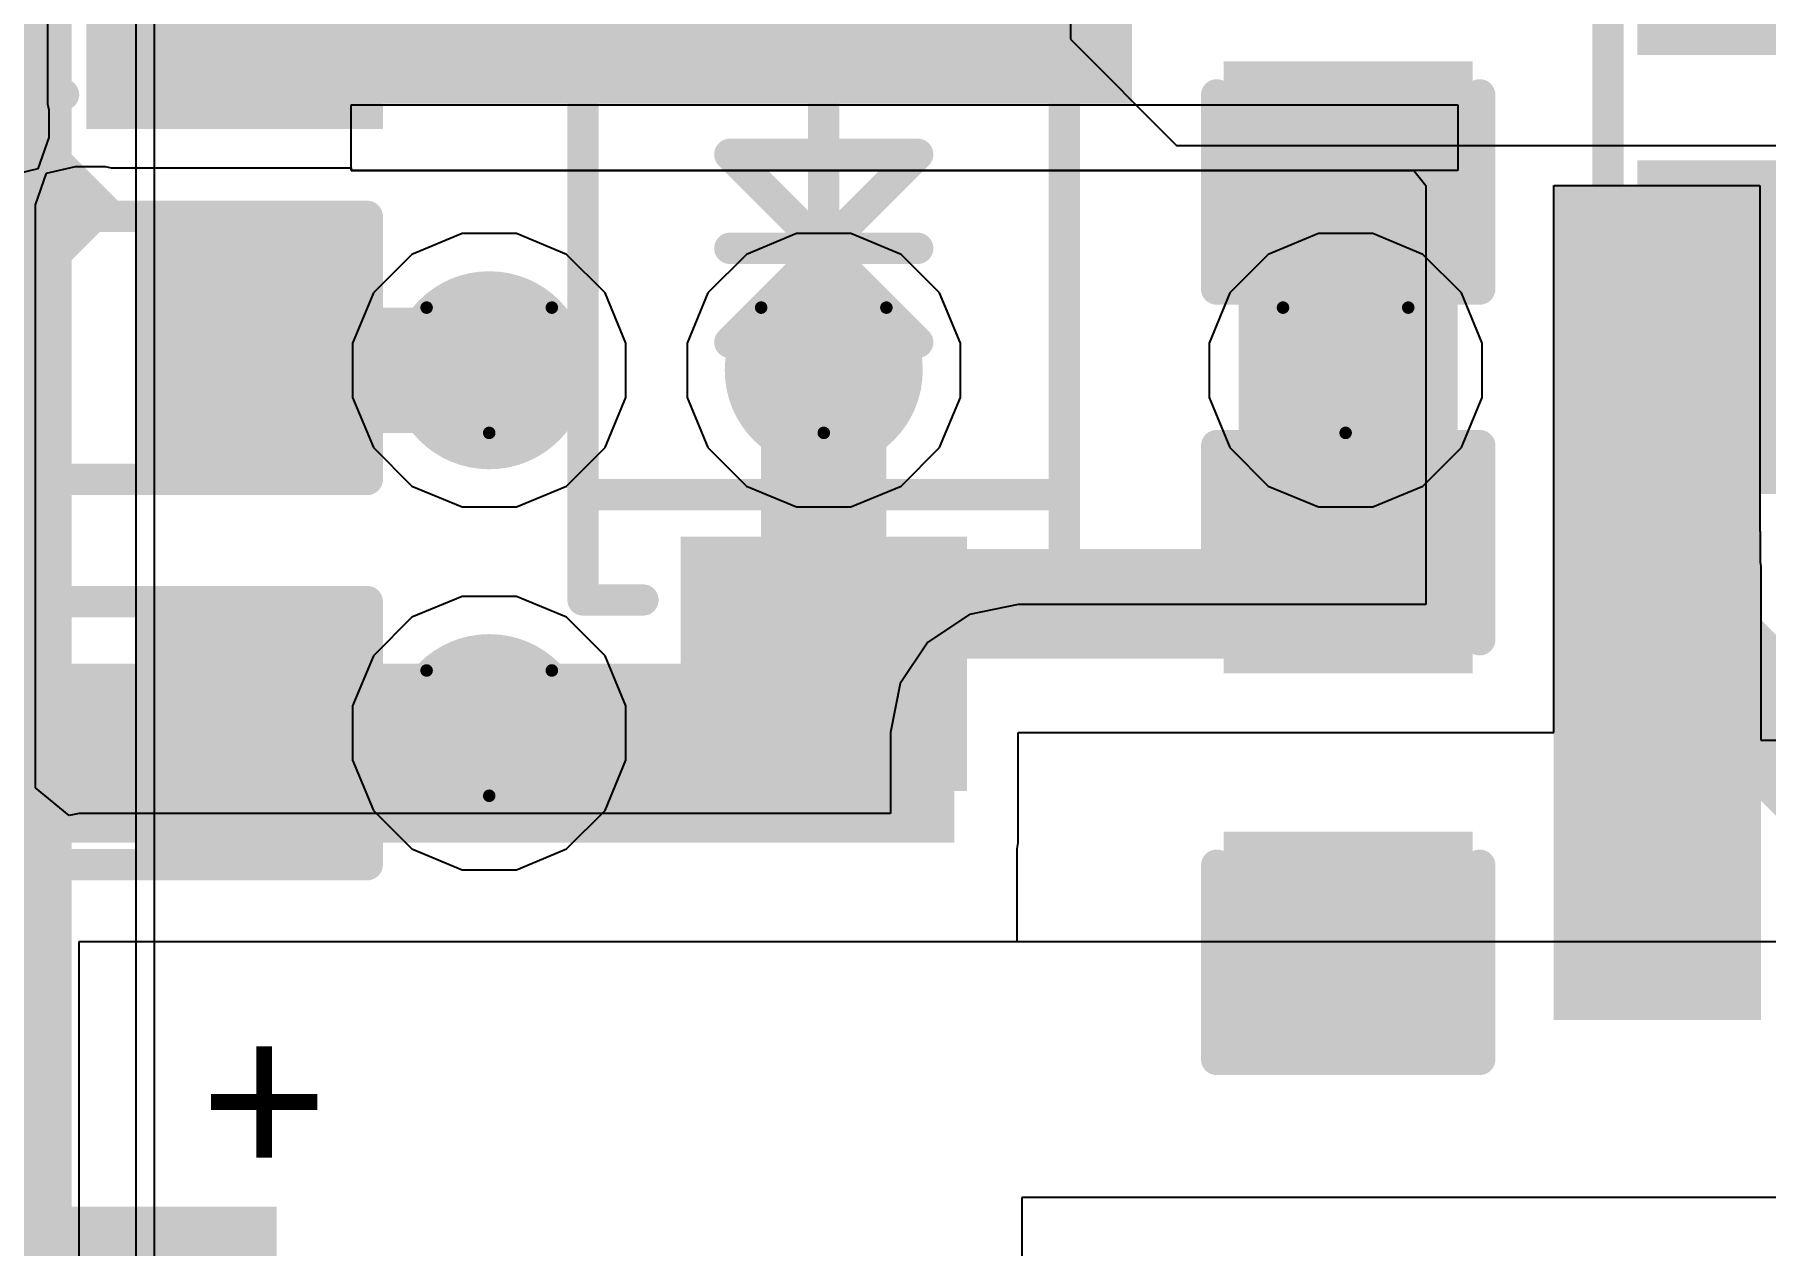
# Model space of a CAD drawing. Header units: inches. Extents: x -6 to 385, y -2 to 98.
# Drawn here: x 4.49 to 11.51, y 19.01 to 23.92 of the extents above; entities that cross this region are included whole.
import ezdxf

# ---------------------------------------------------------------- set-up
doc = ezdxf.new("R2010")
doc.units = ezdxf.units.IN
for name, color, linetype in [('Bottom Layer', 5, 'Continuous'), ('Bottom Overlay', 54, 'Continuous'), ('Bottom Paste', 16, 'Continuous'), ('Bottom Solder', 6, 'Continuous'), ('Drill Drawing', 1, 'Continuous'), ('Layer 1', 16, 'Continuous'), ('Layer 2', 76, 'Continuous'), ('Top Layer', 1, 'Continuous'), ('Top Solder', 216, 'Continuous'), ('Via Holes', 16, 'Continuous')]:
    doc.layers.add(name, color=color, linetype=linetype)
doc.styles.add('Arial', font='', dxfattribs={"height": 0.2})
doc.styles.get('Arial').set_extended_font_data('Arial')

# ---------------------------------------------------------------- blocks, each defined once
blk = doc.blocks.new('F____0805_B_4')
at = {"layer": 'Bottom Layer'}
for points in [[(-0.6, -0.85), (-1.6, -0.85), (-1.6, 0.85), (-0.6, 0.85)], [(1.6, -0.85), (0.6, -0.85), (0.6, 0.85), (1.6, 0.85)]]:
    blk.add_hatch(color=5, dxfattribs=at).paths.add_polyline_path(points)
at = {"layer": 'Bottom Paste'}
for points in [[(-0.6, -0.85), (-1.6, -0.85), (-1.6, 0.85), (-0.6, 0.85)], [(1.6, -0.85), (0.6, -0.85), (0.6, 0.85), (1.6, 0.85)]]:
    blk.add_hatch(color=16, dxfattribs=at).paths.add_polyline_path(points)
at = {"layer": 'Bottom Solder'}
for points in [[(-0.4984, -0.9516), (-1.7016, -0.9516), (-1.7016, 0.9516), (-0.4984, 0.9516)], [(1.7016, -0.9516), (0.4984, -0.9516), (0.4984, 0.9516), (1.7016, 0.9516)]]:
    blk.add_hatch(color=6, dxfattribs=at).paths.add_polyline_path(points)
at = {"layer": 'Bottom Overlay'}
for points in [[(-0.4064, 0.8128, 0.127, 0.127, 0), (0.4064, 0.8128, 0.127, 0.127, 0)], [(-0.4064, -0.8128, 0.127, 0.127, 0), (0.4064, -0.8128, 0.127, 0.127, 0)]]:
    blk.add_lwpolyline(points, format="xyseb", dxfattribs=at)
for points in [[(-0.4381, 0.8128, 0.0635, 0.0635, 1), (-0.3746, 0.8128, 0.0635, 0.0635, 1)], [(0.3746, 0.8128, 0.0635, 0.0635, 1), (0.4381, 0.8128, 0.0635, 0.0635, 1)], [(-0.4381, -0.8128, 0.0635, 0.0635, 1), (-0.3746, -0.8128, 0.0635, 0.0635, 1)], [(0.3746, -0.8128, 0.0635, 0.0635, 1), (0.4381, -0.8128, 0.0635, 0.0635, 1)]]:
    blk.add_lwpolyline(points, format="xyseb", close=True, dxfattribs=at)
blk = doc.blocks.new('SOD_123__B__D____________B_5')
at = {"layer": 'Bottom Layer'}
for points in [[(-1.22, -0.53), (-2.15, -0.53), (-2.15, 0.53), (-1.22, 0.53)], [(2.15, -0.53), (1.22, -0.53), (1.22, 0.53), (2.15, 0.53)]]:
    blk.add_hatch(color=5, dxfattribs=at).paths.add_polyline_path(points)
at = {"layer": 'Bottom Paste'}
for points in [[(-1.22, -0.53), (-2.15, -0.53), (-2.15, 0.53), (-1.22, 0.53)], [(2.15, -0.53), (1.22, -0.53), (1.22, 0.53), (2.15, 0.53)]]:
    blk.add_hatch(color=16, dxfattribs=at).paths.add_polyline_path(points)
at = {"layer": 'Bottom Solder'}
for points in [[(-1.1692, -0.5808), (-2.2008, -0.5808), (-2.2008, 0.5808), (-1.1692, 0.5808)], [(2.2008, -0.5808), (1.1692, -0.5808), (1.1692, 0.5808), (2.2008, 0.5808)]]:
    blk.add_hatch(color=6, dxfattribs=at).paths.add_polyline_path(points)
at = {"layer": 'Bottom Overlay'}
for points in [[(-1.4262, 0.7332, 0.127, 0.127, 0), (-1.4262, 0.9762, 0.127, 0.127, 0)], [(1.4262, 0.9762, 0.127, 0.127, 0), (-1.4262, 0.9762, 0.127, 0.127, 0)], [(-1.0168, -0.9762, 0.127, 0.127, 0), (-1.0168, 0.9762, 0.127, 0.127, 0)], [(0.9991, -0.9762, 0.127, 0.127, 0), (0.9991, 0.9762, 0.127, 0.127, 0)], [(1.4262, 0.7332, 0.127, 0.127, 0), (1.4262, 0.9762, 0.127, 0.127, 0)], [(0, 0, 0.127, 0.127, 0), (-0.381, 0.381, 0.127, 0.127, 0)], [(-0.381, -0.381, 0.127, 0.127, 0), (-0.381, 0.381, 0.127, 0.127, 0)], [(0, -0.381, 0.127, 0.127, 0), (0, 0.381, 0.127, 0.127, 0)], [(0, 0, 0.127, 0.127, 0), (0.381, 0.381, 0.127, 0.127, 0)], [(0.381, -0.381, 0.127, 0.127, 0), (0.381, 0.381, 0.127, 0.127, 0)], [(0.762, 0, 0.127, 0.127, 0), (-0.762, 0, 0.127, 0.127, 0)], [(-0.381, -0.381, 0.127, 0.127, 0), (0, 0, 0.127, 0.127, 0)], [(0.381, -0.381, 0.127, 0.127, 0), (0, 0, 0.127, 0.127, 0)], [(-1.4262, -0.9762, 0.127, 0.127, 0), (-1.4262, -0.7332, 0.127, 0.127, 0)], [(1.4262, -0.9762, 0.127, 0.127, 0), (1.4262, -0.7332, 0.127, 0.127, 0)], [(1.4262, -0.9762, 0.127, 0.127, 0), (-1.4262, -0.9762, 0.127, 0.127, 0)]]:
    blk.add_lwpolyline(points, format="xyseb", dxfattribs=at)
for points in [[(-1.458, 0.9762, 0.0635, 0.0635, 1), (-1.3945, 0.9762, 0.0635, 0.0635, 1)], [(-1.458, 0.9762, 0.0635, 0.0635, 1), (-1.3945, 0.9762, 0.0635, 0.0635, 1)], [(-1.0486, 0.9762, 0.0635, 0.0635, 1), (-0.9851, 0.9762, 0.0635, 0.0635, 1)], [(0.9673, 0.9762, 0.0635, 0.0635, 1), (1.0308, 0.9762, 0.0635, 0.0635, 1)], [(1.3945, 0.9762, 0.0635, 0.0635, 1), (1.458, 0.9762, 0.0635, 0.0635, 1)], [(1.3945, 0.9762, 0.0635, 0.0635, 1), (1.458, 0.9762, 0.0635, 0.0635, 1)], [(-1.458, 0.7332, 0.0635, 0.0635, 1), (-1.3945, 0.7332, 0.0635, 0.0635, 1)], [(1.3945, 0.7332, 0.0635, 0.0635, 1), (1.458, 0.7332, 0.0635, 0.0635, 1)], [(-0.4128, 0.381, 0.0635, 0.0635, 1), (-0.3493, 0.381, 0.0635, 0.0635, 1)], [(-0.4128, 0.381, 0.0635, 0.0635, 1), (-0.3493, 0.381, 0.0635, 0.0635, 1)], [(-0.0318, 0.381, 0.0635, 0.0635, 1), (0.0318, 0.381, 0.0635, 0.0635, 1)], [(0.3493, 0.381, 0.0635, 0.0635, 1), (0.4128, 0.381, 0.0635, 0.0635, 1)], [(0.3493, 0.381, 0.0635, 0.0635, 1), (0.4128, 0.381, 0.0635, 0.0635, 1)], [(-0.7937, 0, 0.0635, 0.0635, 1), (-0.7302, 0, 0.0635, 0.0635, 1)], [(-0.0318, 0, 0.0635, 0.0635, 1), (0.0318, 0, 0.0635, 0.0635, 1)], [(-0.0318, 0, 0.0635, 0.0635, 1), (0.0318, 0, 0.0635, 0.0635, 1)], [(-0.0318, 0, 0.0635, 0.0635, 1), (0.0318, 0, 0.0635, 0.0635, 1)], [(-0.0318, 0, 0.0635, 0.0635, 1), (0.0318, 0, 0.0635, 0.0635, 1)], [(0.7302, 0, 0.0635, 0.0635, 1), (0.7937, 0, 0.0635, 0.0635, 1)], [(-0.4128, -0.381, 0.0635, 0.0635, 1), (-0.3493, -0.381, 0.0635, 0.0635, 1)], [(-0.4128, -0.381, 0.0635, 0.0635, 1), (-0.3493, -0.381, 0.0635, 0.0635, 1)], [(-0.0318, -0.381, 0.0635, 0.0635, 1), (0.0318, -0.381, 0.0635, 0.0635, 1)], [(0.3493, -0.381, 0.0635, 0.0635, 1), (0.4128, -0.381, 0.0635, 0.0635, 1)], [(0.3493, -0.381, 0.0635, 0.0635, 1), (0.4128, -0.381, 0.0635, 0.0635, 1)], [(-1.458, -0.7332, 0.0635, 0.0635, 1), (-1.3945, -0.7332, 0.0635, 0.0635, 1)], [(1.3945, -0.7332, 0.0635, 0.0635, 1), (1.458, -0.7332, 0.0635, 0.0635, 1)], [(-1.458, -0.9762, 0.0635, 0.0635, 1), (-1.3945, -0.9762, 0.0635, 0.0635, 1)], [(-1.458, -0.9762, 0.0635, 0.0635, 1), (-1.3945, -0.9762, 0.0635, 0.0635, 1)], [(-1.0486, -0.9762, 0.0635, 0.0635, 1), (-0.9851, -0.9762, 0.0635, 0.0635, 1)], [(0.9673, -0.9762, 0.0635, 0.0635, 1), (1.0308, -0.9762, 0.0635, 0.0635, 1)], [(1.3945, -0.9762, 0.0635, 0.0635, 1), (1.458, -0.9762, 0.0635, 0.0635, 1)], [(1.3945, -0.9762, 0.0635, 0.0635, 1), (1.458, -0.9762, 0.0635, 0.0635, 1)]]:
    blk.add_lwpolyline(points, format="xyseb", close=True, dxfattribs=at)
blk = doc.blocks.new('SC_70_6_B_12')
at = {"layer": 'Bottom Layer'}
for points in [[(-1.465, 0.85), (-0.315, 0.85), (-0.315, 0.45), (-1.465, 0.45)], [(0.315, 0.85), (1.465, 0.85), (1.465, 0.45), (0.315, 0.45)], [(-1.465, 0.2), (-0.315, 0.2), (-0.315, -0.2), (-1.465, -0.2)], [(0.315, 0.2), (1.465, 0.2), (1.465, -0.2), (0.315, -0.2)], [(-1.465, -0.45), (-0.315, -0.45), (-0.315, -0.85), (-1.465, -0.85)], [(0.315, -0.45), (1.465, -0.45), (1.465, -0.85), (0.315, -0.85)]]:
    blk.add_hatch(color=5, dxfattribs=at).paths.add_polyline_path(points)
at = {"layer": 'Bottom Paste'}
for points in [[(-1.465, 0.85), (-0.315, 0.85), (-0.315, 0.45), (-1.465, 0.45)], [(0.315, 0.85), (1.465, 0.85), (1.465, 0.45), (0.315, 0.45)], [(-1.465, 0.2), (-0.315, 0.2), (-0.315, -0.2), (-1.465, -0.2)], [(0.315, 0.2), (1.465, 0.2), (1.465, -0.2), (0.315, -0.2)], [(-1.465, -0.45), (-0.315, -0.45), (-0.315, -0.85), (-1.465, -0.85)], [(0.315, -0.45), (1.465, -0.45), (1.465, -0.85), (0.315, -0.85)]]:
    blk.add_hatch(color=16, dxfattribs=at).paths.add_polyline_path(points)
at = {"layer": 'Bottom Solder'}
for points in [[(-1.5666, 0.9516), (-0.2134, 0.9516), (-0.2134, 0.3484), (-1.5666, 0.3484)], [(0.2134, 0.9516), (1.5666, 0.9516), (1.5666, 0.3484), (0.2134, 0.3484)], [(-1.5666, 0.3016), (-0.2134, 0.3016), (-0.2134, -0.3016), (-1.5666, -0.3016)], [(0.2134, 0.3016), (1.5666, 0.3016), (1.5666, -0.3016), (0.2134, -0.3016)], [(-1.5666, -0.3484), (-0.2134, -0.3484), (-0.2134, -0.9516), (-1.5666, -0.9516)], [(0.2134, -0.3484), (1.5666, -0.3484), (1.5666, -0.9516), (0.2134, -0.9516)]]:
    blk.add_hatch(color=6, dxfattribs=at).paths.add_polyline_path(points)
at = {"layer": 'Bottom Overlay'}
for points in [[(0.625, 1.07, 0.127, 0.127, 0), (-0.625, 1.07, 0.127, 0.127, 0)], [(-1.6136, -0.6604, 0.127, 0.127, 0), (-1.7406, -0.5334, 0.127, 0.127, 0)], [(-1.7406, -0.7874, 0.127, 0.127, 0), (-1.7406, -0.5334, 0.127, 0.127, 0)], [(-1.7406, -0.7874, 0.127, 0.127, 0), (-1.6136, -0.6604, 0.127, 0.127, 0)], [(0.625, -1.07, 0.127, 0.127, 0), (-0.625, -1.07, 0.127, 0.127, 0)]]:
    blk.add_lwpolyline(points, format="xyseb", dxfattribs=at)
for points in [[(-0.6568, 1.07, 0.0635, 0.0635, 1), (-0.5933, 1.07, 0.0635, 0.0635, 1)], [(0.5933, 1.07, 0.0635, 0.0635, 1), (0.6568, 1.07, 0.0635, 0.0635, 1)], [(-1.7724, -0.5334, 0.0635, 0.0635, 1), (-1.7089, -0.5334, 0.0635, 0.0635, 1)], [(-1.7724, -0.5334, 0.0635, 0.0635, 1), (-1.7089, -0.5334, 0.0635, 0.0635, 1)], [(-1.6454, -0.6604, 0.0635, 0.0635, 1), (-1.5819, -0.6604, 0.0635, 0.0635, 1)], [(-1.6454, -0.6604, 0.0635, 0.0635, 1), (-1.5819, -0.6604, 0.0635, 0.0635, 1)], [(-1.7723, -0.7874, 0.0635, 0.0635, 1), (-1.7088, -0.7874, 0.0635, 0.0635, 1)], [(-1.7723, -0.7874, 0.0635, 0.0635, 1), (-1.7088, -0.7874, 0.0635, 0.0635, 1)], [(-0.6568, -1.07, 0.0635, 0.0635, 1), (-0.5933, -1.07, 0.0635, 0.0635, 1)], [(0.5933, -1.07, 0.0635, 0.0635, 1), (0.6568, -1.07, 0.0635, 0.0635, 1)]]:
    blk.add_lwpolyline(points, format="xyseb", close=True, dxfattribs=at)
blk = doc.blocks.new('C___0603_B_91')
at = {"layer": 'Bottom Layer'}
for points in [[(-1.143, -0.4445), (-1.143, 0.4445), (-0.381, 0.4445), (-0.381, -0.4445)], [(0.381, -0.4445), (0.381, 0.4445), (1.143, 0.4445), (1.143, -0.4445)]]:
    blk.add_hatch(color=5, dxfattribs=at).paths.add_polyline_path(points)
at = {"layer": 'Bottom Paste'}
for points in [[(-1.143, -0.4445), (-1.143, 0.4445), (-0.381, 0.4445), (-0.381, -0.4445)], [(0.381, -0.4445), (0.381, 0.4445), (1.143, 0.4445), (1.143, -0.4445)]]:
    blk.add_hatch(color=16, dxfattribs=at).paths.add_polyline_path(points)
at = {"layer": 'Bottom Solder'}
for points in [[(-1.203, -0.5045), (-1.203, 0.5045), (-0.321, 0.5045), (-0.321, -0.5045)], [(0.321, -0.5045), (0.321, 0.5045), (1.203, 0.5045), (1.203, -0.5045)]]:
    blk.add_hatch(color=6, dxfattribs=at).paths.add_polyline_path(points)
at = {"layer": 'Bottom Overlay'}
for points in [[(-1.2446, 0.5334, 0.127, 0.127, 0), (-0.4572, 0.5334, 0.127, 0.127, 0)], [(-1.2446, 0.5334, 0.127, 0.127, 0), (-1.2446, -0.5334, 0.127, 0.127, 0)], [(0.4572, 0.5334, 0.127, 0.127, 0), (1.2446, 0.5334, 0.127, 0.127, 0)], [(1.2446, 0.5334, 0.127, 0.127, 0), (1.2446, -0.5334, 0.127, 0.127, 0)], [(-1.2446, -0.5334, 0.127, 0.127, 0), (-0.4572, -0.5334, 0.127, 0.127, 0)], [(0.4572, -0.5334, 0.127, 0.127, 0), (1.2446, -0.5334, 0.127, 0.127, 0)]]:
    blk.add_lwpolyline(points, format="xyseb", dxfattribs=at)
for points in [[(-1.2764, 0.5334, 0.0635, 0.0635, 1), (-1.2128, 0.5334, 0.0635, 0.0635, 1)], [(-1.2764, 0.5334, 0.0635, 0.0635, 1), (-1.2128, 0.5334, 0.0635, 0.0635, 1)], [(-0.4889, 0.5334, 0.0635, 0.0635, 1), (-0.4254, 0.5334, 0.0635, 0.0635, 1)], [(0.4254, 0.5334, 0.0635, 0.0635, 1), (0.4889, 0.5334, 0.0635, 0.0635, 1)], [(1.2128, 0.5334, 0.0635, 0.0635, 1), (1.2764, 0.5334, 0.0635, 0.0635, 1)], [(1.2128, 0.5334, 0.0635, 0.0635, 1), (1.2764, 0.5334, 0.0635, 0.0635, 1)], [(-1.2764, -0.5334, 0.0635, 0.0635, 1), (-1.2128, -0.5334, 0.0635, 0.0635, 1)], [(-1.2764, -0.5334, 0.0635, 0.0635, 1), (-1.2128, -0.5334, 0.0635, 0.0635, 1)], [(-0.4889, -0.5334, 0.0635, 0.0635, 1), (-0.4254, -0.5334, 0.0635, 0.0635, 1)], [(0.4254, -0.5334, 0.0635, 0.0635, 1), (0.4889, -0.5334, 0.0635, 0.0635, 1)], [(1.2128, -0.5334, 0.0635, 0.0635, 1), (1.2764, -0.5334, 0.0635, 0.0635, 1)], [(1.2128, -0.5334, 0.0635, 0.0635, 1), (1.2764, -0.5334, 0.0635, 0.0635, 1)]]:
    blk.add_lwpolyline(points, format="xyseb", close=True, dxfattribs=at)
blk = doc.blocks.new('C___0603_B_92')
at = {"layer": 'Bottom Layer'}
for points in [[(-1.143, -0.4445), (-1.143, 0.4445), (-0.381, 0.4445), (-0.381, -0.4445)], [(0.381, -0.4445), (0.381, 0.4445), (1.143, 0.4445), (1.143, -0.4445)]]:
    blk.add_hatch(color=5, dxfattribs=at).paths.add_polyline_path(points)
at = {"layer": 'Bottom Paste'}
for points in [[(-1.143, -0.4445), (-1.143, 0.4445), (-0.381, 0.4445), (-0.381, -0.4445)], [(0.381, -0.4445), (0.381, 0.4445), (1.143, 0.4445), (1.143, -0.4445)]]:
    blk.add_hatch(color=16, dxfattribs=at).paths.add_polyline_path(points)
at = {"layer": 'Bottom Solder'}
for points in [[(-1.203, -0.5045), (-1.203, 0.5045), (-0.321, 0.5045), (-0.321, -0.5045)], [(0.321, -0.5045), (0.321, 0.5045), (1.203, 0.5045), (1.203, -0.5045)]]:
    blk.add_hatch(color=6, dxfattribs=at).paths.add_polyline_path(points)
at = {"layer": 'Bottom Overlay'}
for points in [[(-0.4572, 0.5334, 0.127, 0.127, 0), (-1.2446, 0.5334, 0.127, 0.127, 0)], [(-1.2446, -0.5334, 0.127, 0.127, 0), (-1.2446, 0.5334, 0.127, 0.127, 0)], [(1.2446, 0.5334, 0.127, 0.127, 0), (0.4572, 0.5334, 0.127, 0.127, 0)], [(1.2446, -0.5334, 0.127, 0.127, 0), (1.2446, 0.5334, 0.127, 0.127, 0)], [(-1.2446, -0.5334, 0.127, 0.127, 0), (-0.4572, -0.5334, 0.127, 0.127, 0)], [(1.2446, -0.5334, 0.127, 0.127, 0), (0.4572, -0.5334, 0.127, 0.127, 0)]]:
    blk.add_lwpolyline(points, format="xyseb", dxfattribs=at)
for points in [[(-1.2764, 0.5334, 0.0635, 0.0635, 1), (-1.2128, 0.5334, 0.0635, 0.0635, 1)], [(-1.2764, 0.5334, 0.0635, 0.0635, 1), (-1.2128, 0.5334, 0.0635, 0.0635, 1)], [(-0.489, 0.5334, 0.0635, 0.0635, 1), (-0.4255, 0.5334, 0.0635, 0.0635, 1)], [(0.4254, 0.5334, 0.0635, 0.0635, 1), (0.4889, 0.5334, 0.0635, 0.0635, 1)], [(1.2128, 0.5334, 0.0635, 0.0635, 1), (1.2764, 0.5334, 0.0635, 0.0635, 1)], [(1.2128, 0.5334, 0.0635, 0.0635, 1), (1.2764, 0.5334, 0.0635, 0.0635, 1)], [(-1.2764, -0.5334, 0.0635, 0.0635, 1), (-1.2128, -0.5334, 0.0635, 0.0635, 1)], [(-1.2764, -0.5334, 0.0635, 0.0635, 1), (-1.2128, -0.5334, 0.0635, 0.0635, 1)], [(-0.489, -0.5334, 0.0635, 0.0635, 1), (-0.4255, -0.5334, 0.0635, 0.0635, 1)], [(0.4254, -0.5334, 0.0635, 0.0635, 1), (0.4889, -0.5334, 0.0635, 0.0635, 1)], [(1.2128, -0.5334, 0.0635, 0.0635, 1), (1.2764, -0.5334, 0.0635, 0.0635, 1)], [(1.2128, -0.5334, 0.0635, 0.0635, 1), (1.2764, -0.5334, 0.0635, 0.0635, 1)]]:
    blk.add_lwpolyline(points, format="xyseb", close=True, dxfattribs=at)
blk = doc.blocks.new('T____0603_B_95')
at = {"layer": 'Bottom Layer'}
for points in [[(-1.02, 0.65), (-0.32, 0.65), (-0.32, -0.65), (-1.02, -0.65)], [(0.32, 0.65), (1.02, 0.65), (1.02, -0.65), (0.32, -0.65)]]:
    blk.add_hatch(color=5, dxfattribs=at).paths.add_polyline_path(points)
at = {"layer": 'Bottom Paste'}
for points in [[(-1.02, 0.65), (-0.32, 0.65), (-0.32, -0.65), (-1.02, -0.65)], [(0.32, 0.65), (1.02, 0.65), (1.02, -0.65), (0.32, -0.65)]]:
    blk.add_hatch(color=16, dxfattribs=at).paths.add_polyline_path(points)
at = {"layer": 'Bottom Solder'}
for points in [[(-1.1216, 0.7516), (-0.2184, 0.7516), (-0.2184, -0.7516), (-1.1216, -0.7516)], [(0.2184, 0.7516), (1.1216, 0.7516), (1.1216, -0.7516), (0.2184, -0.7516)]]:
    blk.add_hatch(color=6, dxfattribs=at).paths.add_polyline_path(points)
at = {"layer": 'Bottom Overlay'}
for points in [[(0.155, 0.55, 0.127, 0.127, 0), (-0.145, 0.55, 0.127, 0.127, 0)], [(0.155, -0.55, 0.127, 0.127, 0), (-0.145, -0.55, 0.127, 0.127, 0)]]:
    blk.add_lwpolyline(points, format="xyseb", dxfattribs=at)
for points in [[(-0.1768, 0.55, 0.0635, 0.0635, 1), (-0.1133, 0.55, 0.0635, 0.0635, 1)], [(0.1232, 0.55, 0.0635, 0.0635, 1), (0.1867, 0.55, 0.0635, 0.0635, 1)], [(-0.1768, -0.55, 0.0635, 0.0635, 1), (-0.1133, -0.55, 0.0635, 0.0635, 1)], [(0.1232, -0.55, 0.0635, 0.0635, 1), (0.1867, -0.55, 0.0635, 0.0635, 1)]]:
    blk.add_lwpolyline(points, format="xyseb", close=True, dxfattribs=at)
at = {"layer": 'Bottom Overlay', "style": 'Arial', "text_generation_flag": 2}
blk.add_text('+', height=0.635, rotation=180, dxfattribs=at).set_placement((-1.329, -0.8696))
blk = doc.blocks.new('R___0603_B_102')
at = {"layer": 'Bottom Layer'}
for points in [[(-1.143, -0.4445), (-1.143, 0.4445), (-0.381, 0.4445), (-0.381, -0.4445)], [(0.381, -0.4445), (0.381, 0.4445), (1.143, 0.4445), (1.143, -0.4445)]]:
    blk.add_hatch(color=5, dxfattribs=at).paths.add_polyline_path(points)
at = {"layer": 'Bottom Paste'}
for points in [[(-1.143, -0.4445), (-1.143, 0.4445), (-0.381, 0.4445), (-0.381, -0.4445)], [(0.381, -0.4445), (0.381, 0.4445), (1.143, 0.4445), (1.143, -0.4445)]]:
    blk.add_hatch(color=16, dxfattribs=at).paths.add_polyline_path(points)
at = {"layer": 'Bottom Solder'}
for points in [[(-1.2446, -0.5461), (-1.2446, 0.5461), (-0.2794, 0.5461), (-0.2794, -0.5461)], [(0.2794, -0.5461), (0.2794, 0.5461), (1.2446, 0.5461), (1.2446, -0.5461)]]:
    blk.add_hatch(color=6, dxfattribs=at).paths.add_polyline_path(points)
at = {"layer": 'Bottom Overlay'}
for points in [[(-1.2192, -0.5334, 0.127, 0.127, 0), (-1.2192, 0.5334, 0.127, 0.127, 0)], [(-1.2192, 0.5334, 0.127, 0.127, 0), (1.2192, 0.5334, 0.127, 0.127, 0)], [(1.2192, -0.5334, 0.127, 0.127, 0), (1.2192, 0.5334, 0.127, 0.127, 0)], [(-1.2192, -0.5334, 0.127, 0.127, 0), (1.2192, -0.5334, 0.127, 0.127, 0)]]:
    blk.add_lwpolyline(points, format="xyseb", dxfattribs=at)
for points in [[(-1.25095, 0.5334, 0.0635, 0.0635, 1), (-1.18745, 0.5334, 0.0635, 0.0635, 1)], [(-1.25095, 0.5334, 0.0635, 0.0635, 1), (-1.18745, 0.5334, 0.0635, 0.0635, 1)], [(1.18745, 0.5334, 0.0635, 0.0635, 1), (1.25095, 0.5334, 0.0635, 0.0635, 1)], [(1.18745, 0.5334, 0.0635, 0.0635, 1), (1.25095, 0.5334, 0.0635, 0.0635, 1)], [(-1.25095, -0.5334, 0.0635, 0.0635, 1), (-1.18745, -0.5334, 0.0635, 0.0635, 1)], [(-1.25095, -0.5334, 0.0635, 0.0635, 1), (-1.18745, -0.5334, 0.0635, 0.0635, 1)], [(1.18745, -0.5334, 0.0635, 0.0635, 1), (1.25095, -0.5334, 0.0635, 0.0635, 1)], [(1.18745, -0.5334, 0.0635, 0.0635, 1), (1.25095, -0.5334, 0.0635, 0.0635, 1)]]:
    blk.add_lwpolyline(points, format="xyseb", close=True, dxfattribs=at)
blk = doc.blocks.new('R___0603_B_103')
at = {"layer": 'Bottom Layer'}
for points in [[(-1.143, -0.4445), (-1.143, 0.4445), (-0.381, 0.4445), (-0.381, -0.4445)], [(0.381, -0.4445), (0.381, 0.4445), (1.143, 0.4445), (1.143, -0.4445)]]:
    blk.add_hatch(color=5, dxfattribs=at).paths.add_polyline_path(points)
at = {"layer": 'Bottom Paste'}
for points in [[(-1.143, -0.4445), (-1.143, 0.4445), (-0.381, 0.4445), (-0.381, -0.4445)], [(0.381, -0.4445), (0.381, 0.4445), (1.143, 0.4445), (1.143, -0.4445)]]:
    blk.add_hatch(color=16, dxfattribs=at).paths.add_polyline_path(points)
at = {"layer": 'Bottom Solder'}
for points in [[(-1.2446, -0.5461), (-1.2446, 0.5461), (-0.2794, 0.5461), (-0.2794, -0.5461)], [(0.2794, -0.5461), (0.2794, 0.5461), (1.2446, 0.5461), (1.2446, -0.5461)]]:
    blk.add_hatch(color=6, dxfattribs=at).paths.add_polyline_path(points)
at = {"layer": 'Bottom Overlay'}
for points in [[(-1.2192, 0.5334, 0.127, 0.127, 0), (1.2192, 0.5334, 0.127, 0.127, 0)], [(-1.2192, -0.5334, 0.127, 0.127, 0), (-1.2192, 0.5334, 0.127, 0.127, 0)], [(1.2192, -0.5334, 0.127, 0.127, 0), (1.2192, 0.5334, 0.127, 0.127, 0)], [(-1.2192, -0.5334, 0.127, 0.127, 0), (1.2192, -0.5334, 0.127, 0.127, 0)]]:
    blk.add_lwpolyline(points, format="xyseb", dxfattribs=at)
for points in [[(-1.25095, 0.5334, 0.0635, 0.0635, 1), (-1.18745, 0.5334, 0.0635, 0.0635, 1)], [(-1.25095, 0.5334, 0.0635, 0.0635, 1), (-1.18745, 0.5334, 0.0635, 0.0635, 1)], [(1.18745, 0.5334, 0.0635, 0.0635, 1), (1.25095, 0.5334, 0.0635, 0.0635, 1)], [(1.18745, 0.5334, 0.0635, 0.0635, 1), (1.25095, 0.5334, 0.0635, 0.0635, 1)], [(-1.25095, -0.5334, 0.0635, 0.0635, 1), (-1.18745, -0.5334, 0.0635, 0.0635, 1)], [(-1.25095, -0.5334, 0.0635, 0.0635, 1), (-1.18745, -0.5334, 0.0635, 0.0635, 1)], [(1.18745, -0.5334, 0.0635, 0.0635, 1), (1.25095, -0.5334, 0.0635, 0.0635, 1)], [(1.18745, -0.5334, 0.0635, 0.0635, 1), (1.25095, -0.5334, 0.0635, 0.0635, 1)]]:
    blk.add_lwpolyline(points, format="xyseb", close=True, dxfattribs=at)

msp = doc.modelspace()

# ---------------------------------------------------------------- hatches: boundary and pattern name
at = {"layer": 'Bottom Layer'}
for points in [[(4.7977, 23.638), (8.9372, 23.638), (8.9372, 29.3234), (4.7977, 29.3234)], [(4.8514, 23.2183), (4.335, 23.7346), (4.0955, 23.4951), (4.6119, 22.9788)], [(9.3697, 21.3883), (10.2587, 21.3883), (10.2587, 23.5015), (9.3697, 23.5015)], [(10.6475, 19.9219), (11.488, 19.9219), (11.488, 23.307), (10.6475, 23.307)], [(7.9849, 21.3883), (10.2587, 21.3883), (10.2587, 21.832), (7.9849, 21.832)], [(12.06, 20.9742), (11.4469, 21.5873), (11.0793, 21.2197), (11.6924, 20.6066)], [(4.4896, 20.6414), (8.2172, 20.6414), (8.2172, 21.367), (4.4896, 21.367)]]:
    msp.add_hatch(color=5, dxfattribs=at).paths.add_polyline_path(points)
h = msp.add_hatch(color=5, dxfattribs=at)
edge = h.paths.add_edge_path()
edge.add_arc((6.3304, 22.5575), 0.3, 0, 360)
h = msp.add_hatch(color=5, dxfattribs=at)
edge = h.paths.add_edge_path()
edge.add_arc((7.6872, 22.5575), 0.3, 0, 360)
h = msp.add_hatch(color=5, dxfattribs=at)
edge = h.paths.add_edge_path()
edge.add_arc((9.8037, 22.5575), 0.3, 0, 360)
h = msp.add_hatch(color=5, dxfattribs=at)
edge = h.paths.add_edge_path()
edge.add_arc((6.3304, 21.0859), 0.3, 0, 360)
at = {"layer": 'Bottom Solder'}
h = msp.add_hatch(color=6, dxfattribs=at)
edge = h.paths.add_edge_path()
edge.add_arc((6.3304, 22.5575), 0.4016, 0, 360)
h = msp.add_hatch(color=6, dxfattribs=at)
edge = h.paths.add_edge_path()
edge.add_arc((7.6872, 22.5575), 0.4016, 0, 360)
h = msp.add_hatch(color=6, dxfattribs=at)
edge = h.paths.add_edge_path()
edge.add_arc((9.8037, 22.5575), 0.4016, 0, 360)
h = msp.add_hatch(color=6, dxfattribs=at)
edge = h.paths.add_edge_path()
edge.add_arc((6.3304, 21.0859), 0.4016, 0, 360)
at = {"layer": 'Layer 1'}
h = msp.add_hatch(color=16, dxfattribs=at)
edge = h.paths.add_edge_path()
edge.add_arc((6.3304, 22.5575), 0.3, 0, 360)
h = msp.add_hatch(color=16, dxfattribs=at)
edge = h.paths.add_edge_path()
edge.add_arc((7.6872, 22.5575), 0.3, 0, 360)
h = msp.add_hatch(color=16, dxfattribs=at)
edge = h.paths.add_edge_path()
edge.add_arc((9.8037, 22.5575), 0.3, 0, 360)
h = msp.add_hatch(color=16, dxfattribs=at)
edge = h.paths.add_edge_path()
edge.add_arc((6.3304, 21.0859), 0.3, 0, 360)
at = {"layer": 'Layer 2'}
h = msp.add_hatch(color=76, dxfattribs=at)
edge = h.paths.add_edge_path()
edge.add_arc((6.3304, 22.5575), 0.3, 0, 360)
h = msp.add_hatch(color=76, dxfattribs=at)
edge = h.paths.add_edge_path()
edge.add_arc((7.6872, 22.5575), 0.3, 0, 360)
h = msp.add_hatch(color=76, dxfattribs=at)
edge = h.paths.add_edge_path()
edge.add_arc((9.8037, 22.5575), 0.3, 0, 360)
h = msp.add_hatch(color=76, dxfattribs=at)
edge = h.paths.add_edge_path()
edge.add_arc((6.3304, 21.0859), 0.3, 0, 360)
at = {"layer": 'Top Layer'}
h = msp.add_hatch(color=1, dxfattribs=at)
edge = h.paths.add_edge_path()
edge.add_arc((6.3304, 22.5575), 0.3, 0, 360)
h = msp.add_hatch(color=1, dxfattribs=at)
edge = h.paths.add_edge_path()
edge.add_arc((7.6872, 22.5575), 0.3, 0, 360)
h = msp.add_hatch(color=1, dxfattribs=at)
edge = h.paths.add_edge_path()
edge.add_arc((9.8037, 22.5575), 0.3, 0, 360)
h = msp.add_hatch(color=1, dxfattribs=at)
edge = h.paths.add_edge_path()
edge.add_arc((6.3304, 21.0859), 0.3, 0, 360)
at = {"layer": 'Top Solder'}
h = msp.add_hatch(color=216, dxfattribs=at)
edge = h.paths.add_edge_path()
edge.add_arc((6.3304, 22.5575), 0.4016, 0, 360)
h = msp.add_hatch(color=216, dxfattribs=at)
edge = h.paths.add_edge_path()
edge.add_arc((7.6872, 22.5575), 0.4016, 0, 360)
h = msp.add_hatch(color=216, dxfattribs=at)
edge = h.paths.add_edge_path()
edge.add_arc((9.8037, 22.5575), 0.4016, 0, 360)
h = msp.add_hatch(color=216, dxfattribs=at)
edge = h.paths.add_edge_path()
edge.add_arc((6.3304, 21.0859), 0.4016, 0, 360)
at = {"layer": 'Via Holes'}
h = msp.add_hatch(color=7, dxfattribs=at)
edge = h.paths.add_edge_path()
edge.add_arc((6.3304, 22.5575), 0.15, 0, 360)
h = msp.add_hatch(color=7, dxfattribs=at)
edge = h.paths.add_edge_path()
edge.add_arc((7.6872, 22.5575), 0.15, 0, 360)
h = msp.add_hatch(color=7, dxfattribs=at)
edge = h.paths.add_edge_path()
edge.add_arc((9.8037, 22.5575), 0.15, 0, 360)
h = msp.add_hatch(color=7, dxfattribs=at)
edge = h.paths.add_edge_path()
edge.add_arc((6.3304, 21.0859), 0.15, 0, 360)

# ---------------------------------------------------------------- linework, layer by layer
at = {"layer": 'Bottom Layer'}
for p, q in [((4.5388, 29.3234), (4.5388, 23.638)), ((4.5388, 23.638), (4.5438, 23.613)), ((4.5438, 23.613), (4.5438, 23.5019)), ((5.7707, 23.3672), (5.7707, 23.6343)), ((5.7707, 23.6343), (10.2587, 23.6343)), ((10.2587, 23.6343), (10.2587, 23.3672)), ((4.5438, 23.5019), (4.4991, 23.3737)), ((4.5343, 23.3568), (4.6519, 23.384)), ((4.6519, 23.384), (4.7727, 23.384)), ((4.7727, 23.384), (4.7977, 23.379)), ((4.7977, 23.379), (5.7707, 23.379)), ((5.7707, 23.379), (5.7707, 23.3672)), ((4.4991, 23.3737), (4.3815, 23.3465)), ((4.4896, 23.2286), (4.5343, 23.3568)), ((10.2587, 23.3672), (5.7707, 23.3672)), ((5.7707, 23.3672), (10.0801, 23.3672)), ((10.0801, 23.3672), (10.1295, 23.307)), ((10.1295, 23.307), (10.1295, 21.6069)), ((10.6475, 21.0889), (10.6475, 23.307)), ((10.6475, 23.307), (11.484, 23.307)), ((11.484, 23.307), (11.484, 21.903)), ((4.4896, 21.9495), (4.4896, 23.2286)), ((4.4897, 21.9495), (4.4896, 21.9495)), ((4.4897, 21.7844), (4.4897, 21.9495)), ((11.484, 21.903), (11.4848, 21.903)), ((11.4848, 21.903), (11.4848, 21.7798)), ((4.4896, 21.7717), (4.4897, 21.7844)), ((4.4896, 20.8642), (4.4896, 21.7717)), ((4.4897, 21.7844), (4.4897, 21.7844)), ((11.4848, 21.7798), (11.488, 21.7636)), ((11.488, 21.7636), (11.488, 21.0569)), ((8.278, 21.5675), (8.1099, 21.4552)), ((8.4762, 21.6069), (8.278, 21.5675)), ((10.1295, 21.6069), (8.4762, 21.6069)), ((8.1099, 21.4552), (7.9976, 21.2871)), ((7.9976, 21.2871), (7.9582, 21.0889)), ((7.9582, 21.0889), (7.9582, 20.7593)), ((8.4762, 20.6414), (8.4762, 21.0889)), ((8.4762, 21.0889), (10.6475, 21.0889)), ((11.488, 21.0569), (14.3222, 21.0569)), ((4.6271, 20.7514), (4.4896, 20.8642)), ((4.6669, 20.7593), (4.6271, 20.7514)), ((7.9582, 20.7593), (4.6669, 20.7593)), ((8.4712, 20.6164), (8.4762, 20.6414)), ((8.4712, 20.2414), (8.4712, 20.6164)), ((4.6669, 16.376), (4.6669, 20.2414)), ((4.6669, 20.2414), (8.4712, 20.2414)), ((4.6669, 16.917), (4.6669, 20.2414)), ((4.6669, 20.2414), (14.3222, 20.2414)), ((14.3222, 19.2024), (8.491, 19.2024)), ((8.491, 19.2024), (8.491, 16.917))]:
    msp.add_line(p, q, dxfattribs=at)
for points in [[(9.8037, 22.5575, 0.508, 0.508, 0), (9.8037, 23.359, 0.508, 0.508, 0)], [(9.8037, 23.359, 0.254, 0.254, 0), (9.8142, 23.3695, 0.254, 0.254, 0)], [(5.3786, 22.648, 0.508, 0.508, 0), (5.4691, 22.5575, 0.508, 0.508, 0)], [(5.4691, 22.5575, 0.508, 0.508, 0), (6.3304, 22.5575, 0.508, 0.508, 0)], [(7.6872, 21.4728, 0.508, 0.508, 0), (7.6872, 22.5575, 0.508, 0.508, 0)], [(9.8037, 21.7693, 0.508, 0.508, 0), (9.8037, 22.5575, 0.508, 0.508, 0)], [(5.4845, 21.0859, 0.508, 0.508, 0), (6.3304, 21.0859, 0.508, 0.508, 0)]]:
    msp.add_lwpolyline(points, format="xyseb", dxfattribs=at)
for points in [[(9.6767, 23.359, 0.254, 0.254, 1), (9.9307, 23.359, 0.254, 0.254, 1)], [(9.7402, 23.359, 0.127, 0.127, 1), (9.8672, 23.359, 0.127, 0.127, 1)], [(9.7507, 23.3695, 0.127, 0.127, 1), (9.8777, 23.3695, 0.127, 0.127, 1)], [(5.2516, 22.648, 0.254, 0.254, 1), (5.5056, 22.648, 0.254, 0.254, 1)], [(5.3421, 22.5575, 0.254, 0.254, 1), (5.5961, 22.5575, 0.254, 0.254, 1)], [(5.3421, 22.5575, 0.254, 0.254, 1), (5.5961, 22.5575, 0.254, 0.254, 1)], [(6.2034, 22.5575, 0.254, 0.254, 1), (6.4574, 22.5575, 0.254, 0.254, 1)], [(7.5602, 22.5575, 0.254, 0.254, 1), (7.8142, 22.5575, 0.254, 0.254, 1)], [(9.6767, 22.5575, 0.254, 0.254, 1), (9.9307, 22.5575, 0.254, 0.254, 1)], [(9.6767, 22.5575, 0.254, 0.254, 1), (9.9307, 22.5575, 0.254, 0.254, 1)], [(9.6767, 21.7693, 0.254, 0.254, 1), (9.9307, 21.7693, 0.254, 0.254, 1)], [(7.5602, 21.4728, 0.254, 0.254, 1), (7.8142, 21.4728, 0.254, 0.254, 1)], [(5.3575, 21.0859, 0.254, 0.254, 1), (5.6115, 21.0859, 0.254, 0.254, 1)], [(6.2034, 21.0859, 0.254, 0.254, 1), (6.4574, 21.0859, 0.254, 0.254, 1)]]:
    msp.add_lwpolyline(points, format="xyseb", close=True, dxfattribs=at)
at = {"layer": 'Drill Drawing'}
for points in [[(6.0764, 22.8115, 0.0508, 0.0508, 0), (6.5844, 22.8115, 0.0508, 0.0508, 0)], [(6.0764, 22.8115, 0.0508, 0.0508, 0), (6.3304, 22.3035, 0.0508, 0.0508, 0)], [(6.3304, 22.3035, 0.0508, 0.0508, 0), (6.5844, 22.8115, 0.0508, 0.0508, 0)], [(7.4332, 22.8115, 0.0508, 0.0508, 0), (7.9412, 22.8115, 0.0508, 0.0508, 0)], [(7.4332, 22.8115, 0.0508, 0.0508, 0), (7.6872, 22.3035, 0.0508, 0.0508, 0)], [(7.6872, 22.3035, 0.0508, 0.0508, 0), (7.9412, 22.8115, 0.0508, 0.0508, 0)], [(9.5497, 22.8115, 0.0508, 0.0508, 0), (10.0577, 22.8115, 0.0508, 0.0508, 0)], [(9.5497, 22.8115, 0.0508, 0.0508, 0), (9.8037, 22.3035, 0.0508, 0.0508, 0)], [(9.8037, 22.3035, 0.0508, 0.0508, 0), (10.0577, 22.8115, 0.0508, 0.0508, 0)], [(6.0764, 21.3399, 0.0508, 0.0508, 0), (6.5844, 21.3399, 0.0508, 0.0508, 0)], [(6.0764, 21.3399, 0.0508, 0.0508, 0), (6.3304, 20.8319, 0.0508, 0.0508, 0)], [(6.3304, 20.8319, 0.0508, 0.0508, 0), (6.5844, 21.3399, 0.0508, 0.0508, 0)]]:
    msp.add_lwpolyline(points, format="xyseb", dxfattribs=at)
for points in [[(6.0637, 22.8115, 0.0254, 0.0254, 1), (6.0891, 22.8115, 0.0254, 0.0254, 1)], [(6.0637, 22.8115, 0.0254, 0.0254, 1), (6.0891, 22.8115, 0.0254, 0.0254, 1)], [(6.5717, 22.8115, 0.0254, 0.0254, 1), (6.5971, 22.8115, 0.0254, 0.0254, 1)], [(6.5717, 22.8115, 0.0254, 0.0254, 1), (6.5971, 22.8115, 0.0254, 0.0254, 1)], [(7.4205, 22.8115, 0.0254, 0.0254, 1), (7.4459, 22.8115, 0.0254, 0.0254, 1)], [(7.4205, 22.8115, 0.0254, 0.0254, 1), (7.4459, 22.8115, 0.0254, 0.0254, 1)], [(7.9285, 22.8115, 0.0254, 0.0254, 1), (7.9539, 22.8115, 0.0254, 0.0254, 1)], [(7.9285, 22.8115, 0.0254, 0.0254, 1), (7.9539, 22.8115, 0.0254, 0.0254, 1)], [(9.537, 22.8115, 0.0254, 0.0254, 1), (9.5624, 22.8115, 0.0254, 0.0254, 1)], [(9.537, 22.8115, 0.0254, 0.0254, 1), (9.5624, 22.8115, 0.0254, 0.0254, 1)], [(10.045, 22.8115, 0.0254, 0.0254, 1), (10.0704, 22.8115, 0.0254, 0.0254, 1)], [(10.045, 22.8115, 0.0254, 0.0254, 1), (10.0704, 22.8115, 0.0254, 0.0254, 1)], [(6.3177, 22.3035, 0.0254, 0.0254, 1), (6.3431, 22.3035, 0.0254, 0.0254, 1)], [(6.3177, 22.3035, 0.0254, 0.0254, 1), (6.3431, 22.3035, 0.0254, 0.0254, 1)], [(7.6745, 22.3035, 0.0254, 0.0254, 1), (7.6999, 22.3035, 0.0254, 0.0254, 1)], [(7.6745, 22.3035, 0.0254, 0.0254, 1), (7.6999, 22.3035, 0.0254, 0.0254, 1)], [(9.791, 22.3035, 0.0254, 0.0254, 1), (9.8164, 22.3035, 0.0254, 0.0254, 1)], [(9.791, 22.3035, 0.0254, 0.0254, 1), (9.8164, 22.3035, 0.0254, 0.0254, 1)], [(6.0637, 21.3399, 0.0254, 0.0254, 1), (6.0891, 21.3399, 0.0254, 0.0254, 1)], [(6.0637, 21.3399, 0.0254, 0.0254, 1), (6.0891, 21.3399, 0.0254, 0.0254, 1)], [(6.5717, 21.3399, 0.0254, 0.0254, 1), (6.5971, 21.3399, 0.0254, 0.0254, 1)], [(6.5717, 21.3399, 0.0254, 0.0254, 1), (6.5971, 21.3399, 0.0254, 0.0254, 1)], [(6.3177, 20.8319, 0.0254, 0.0254, 1), (6.3431, 20.8319, 0.0254, 0.0254, 1)], [(6.3177, 20.8319, 0.0254, 0.0254, 1), (6.3431, 20.8319, 0.0254, 0.0254, 1)]]:
    msp.add_lwpolyline(points, format="xyseb", close=True, dxfattribs=at)
at = {"layer": 'Layer 2'}
for p, q in [((4.9722, 17.5105), (4.9722, 28.0814)), ((8.6875, 28.0155), (8.6875, 23.9003)), ((8.6875, 23.9003), (9.1182, 23.4696)), ((9.1182, 23.4696), (14.8678, 23.4696)), ((6.2202, 23.1115), (6.0166, 23.0272)), ((6.4406, 23.1115), (6.2202, 23.1115)), ((6.6443, 23.0272), (6.4406, 23.1115)), ((7.577, 23.1115), (7.3734, 23.0272)), ((7.7974, 23.1115), (7.577, 23.1115)), ((8.001, 23.0272), (7.7974, 23.1115)), ((9.6935, 23.1115), (9.4899, 23.0272)), ((9.9139, 23.1115), (9.6935, 23.1115)), ((10.1175, 23.0272), (9.9139, 23.1115)), ((6.0166, 23.0272), (5.8608, 22.8713)), ((6.8001, 22.8713), (6.6443, 23.0272)), ((7.3734, 23.0272), (7.2175, 22.8713)), ((8.1569, 22.8713), (8.001, 23.0272)), ((9.4899, 23.0272), (9.334, 22.8713)), ((10.2734, 22.8713), (10.1175, 23.0272)), ((5.8608, 22.8713), (5.7764, 22.6677)), ((6.8844, 22.6677), (6.8001, 22.8713)), ((7.2175, 22.8713), (7.1332, 22.6677)), ((8.2412, 22.6677), (8.1569, 22.8713)), ((9.334, 22.8713), (9.2497, 22.6677)), ((10.3577, 22.6677), (10.2734, 22.8713)), ((5.7764, 22.6677), (5.7764, 22.4473)), ((6.8844, 22.4473), (6.8844, 22.6677)), ((7.1332, 22.6677), (7.1332, 22.4473)), ((8.2412, 22.4473), (8.2412, 22.6677)), ((9.2497, 22.6677), (9.2497, 22.4473)), ((10.3577, 22.4473), (10.3577, 22.6677)), ((5.7764, 22.4473), (5.8608, 22.2437)), ((6.8001, 22.2437), (6.8844, 22.4473)), ((7.1332, 22.4473), (7.2175, 22.2437)), ((8.1569, 22.2437), (8.2412, 22.4473)), ((9.2497, 22.4473), (9.334, 22.2437)), ((10.2734, 22.2437), (10.3577, 22.4473)), ((5.8608, 22.2437), (6.0166, 22.0878)), ((6.6443, 22.0878), (6.8001, 22.2437)), ((7.2175, 22.2437), (7.3734, 22.0878)), ((8.001, 22.0878), (8.1569, 22.2437)), ((9.334, 22.2437), (9.4899, 22.0878)), ((10.1175, 22.0878), (10.2734, 22.2437)), ((6.0166, 22.0878), (6.2202, 22.0035)), ((6.4406, 22.0035), (6.6443, 22.0878)), ((7.3734, 22.0878), (7.577, 22.0035)), ((7.7974, 22.0035), (8.001, 22.0878)), ((9.4899, 22.0878), (9.6935, 22.0035)), ((9.9139, 22.0035), (10.1175, 22.0878)), ((6.2202, 22.0035), (6.4406, 22.0035)), ((7.577, 22.0035), (7.7974, 22.0035)), ((9.6935, 22.0035), (9.9139, 22.0035)), ((6.2202, 21.6399), (6.0166, 21.5556)), ((6.4406, 21.6399), (6.2202, 21.6399)), ((6.6443, 21.5556), (6.4406, 21.6399)), ((6.0166, 21.5556), (5.8608, 21.3997)), ((6.8001, 21.3997), (6.6443, 21.5556)), ((5.8608, 21.3997), (5.7764, 21.1961)), ((6.8844, 21.1961), (6.8001, 21.3997)), ((5.7764, 21.1961), (5.7764, 20.9757)), ((6.8844, 20.9757), (6.8844, 21.1961)), ((5.7764, 20.9757), (5.8608, 20.7721)), ((6.8001, 20.7721), (6.8844, 20.9757)), ((5.8608, 20.7721), (6.0166, 20.6162)), ((6.6443, 20.6162), (6.8001, 20.7721)), ((6.0166, 20.6162), (6.2202, 20.5319)), ((6.4406, 20.5319), (6.6443, 20.6162)), ((6.2202, 20.5319), (6.4406, 20.5319))]:
    msp.add_line(p, q, dxfattribs=at)
at = {"layer": 'Top Layer'}
msp.add_line((4.8987, 7.3093), (4.8987, 38.8476), dxfattribs=at)
msp.add_lwpolyline([(4.5102, 7.1484, 0.254, 0.254, 0), (4.5102, 38.8476, 0.254, 0.254, 0)], format="xyseb", dxfattribs=at)

# ---------------------------------------------------------------- block references
for name, p in [('F____0805_B_4', (4.1977, 24.488)), ('R___0603_B_102', (4.6166, 22.648)), ('R___0603_B_103', (4.6166, 21.0859))]:
    msp.add_blockref(name, p)
for name, p, rotation in [('C___0603_B_92', (9.8142, 24.1315), 270), ('SC_70_6_B_12', (11.938, 23.622), 270), ('SOD_123__B__D____________B_5', (7.6872, 23.052), 270), ('C___0603_B_91', (9.8142, 21.0073), 90), ('T____0603_B_95', (4.3469, 18.4134), 180)]:
    msp.add_blockref(name, p, dxfattribs=dict(rotation=rotation))

doc.saveas('drawing.dxf')
